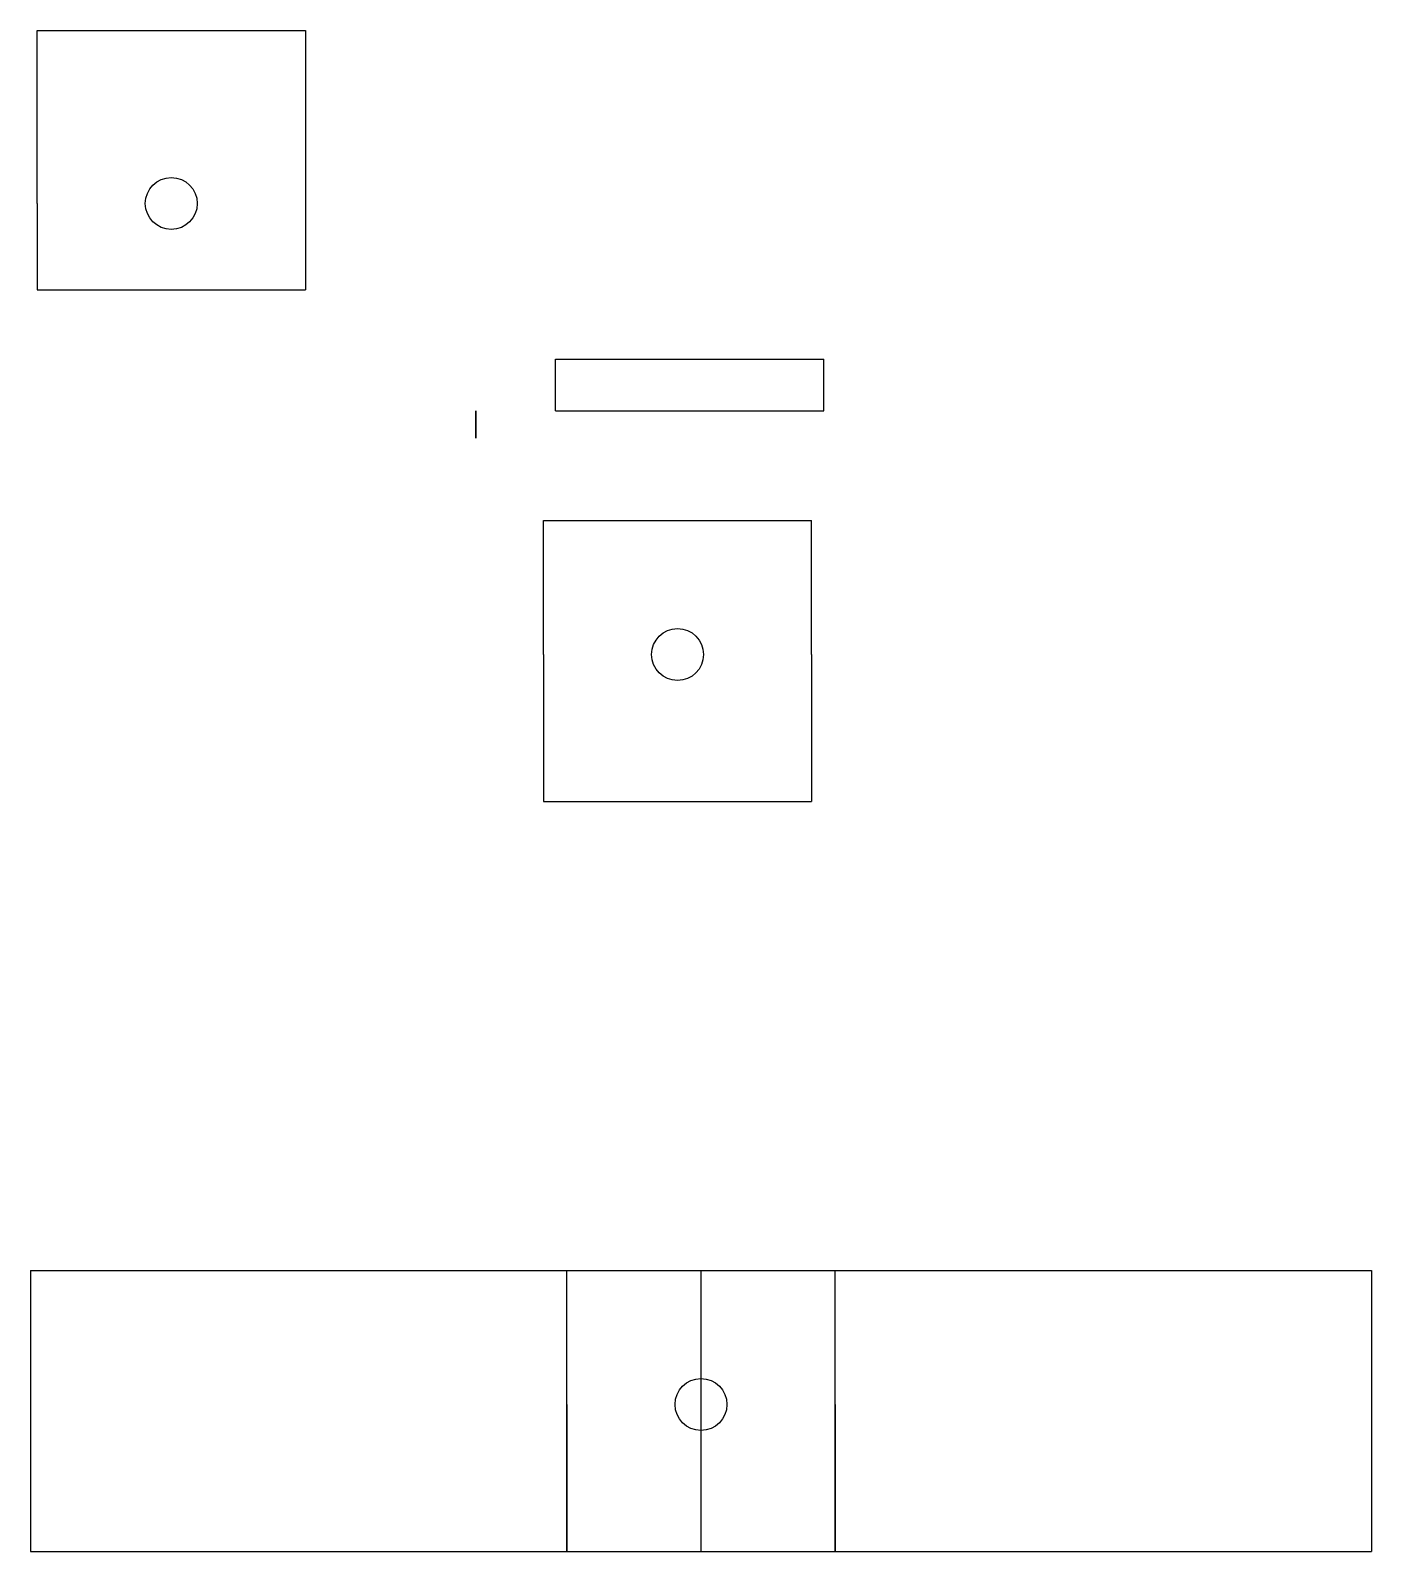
# Model space of a CAD drawing. Header units: inches. Extents: x 12.7 to 90.2, y 33.6 to 121.5.
import ezdxf

# ---------------------------------------------------------------- set-up
doc = ezdxf.new("R2010")
doc.units = ezdxf.units.IN
doc.header["$MEASUREMENT"] = 0
doc.layers.get('0').update_dxf_attribs({"true_color": 0xc2ced6})

msp = doc.modelspace()

# ---------------------------------------------------------------- linework, layer by layer
for p, q in [((13.122, 111.487), (13.122, 121.487)), ((13.122, 121.487), (28.622, 121.487)), ((28.622, 121.487), (28.622, 111.487)), ((13.122, 111.487), (13.122, 106.487)), ((28.622, 111.487), (28.622, 106.487)), ((13.122, 106.487), (28.622, 106.487)), ((43.074, 99.497), (43.074, 102.497)), ((43.074, 102.497), (58.574, 102.497)), ((58.574, 99.497), (58.574, 102.497)), ((43.074, 99.497), (58.574, 99.497)), ((42.379, 85.423), (42.379, 93.173)), ((42.379, 93.173), (57.879, 93.173)), ((57.879, 85.423), (57.879, 93.173)), ((42.379, 85.423), (42.379, 76.923)), ((57.879, 85.423), (57.879, 76.923)), ((42.379, 76.923), (57.879, 76.923)), ((12.734, 49.837), (20.484, 49.837)), ((12.734, 49.837), (12.734, 42.087)), ((20.484, 49.837), (35.984, 49.837)), ((35.984, 49.837), (51.484, 49.837)), ((43.734, 42.087), (43.734, 49.837)), ((43.734, 49.837), (43.734, 49.837, 25)), ((43.734, 49.837, 25), (59.234, 49.837, 25)), ((43.734, 33.587), (43.734, 49.837, 25)), ((51.484, 49.837), (66.984, 49.837)), ((51.484, 49.837, 25), (51.484, 33.587)), ((59.234, 42.087), (59.234, 49.837)), ((59.234, 49.837), (59.234, 49.837, 25)), ((59.234, 33.587), (59.234, 49.837, 25)), ((66.984, 49.837), (82.484, 49.837)), ((82.484, 49.837), (90.234, 49.837)), ((90.234, 49.837), (90.234, 42.087)), ((12.734, 42.087), (12.734, 33.587)), ((43.734, 42.087), (43.734, 33.587)), ((59.234, 42.087), (59.234, 33.587)), ((90.234, 42.087), (90.234, 33.587)), ((12.734, 33.587), (90.234, 33.587))]:
    msp.add_line(p, q)
msp.add_polyline3d([(38.468, 99.497, 0), (38.468, 99.497, 2.431), (38.468, 97.917, 0)], close=True)
for centre in [(20.872, 111.487), (50.129, 85.423), (51.484, 42.087)]:
    msp.add_circle(centre, 1.5)

doc.saveas('drawing.dxf')
